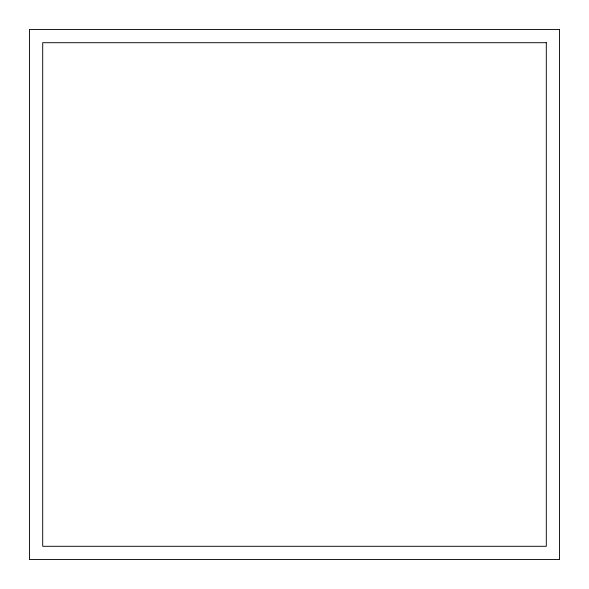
<?xml version="1.0" encoding="UTF-8"?>
<svg xmlns="http://www.w3.org/2000/svg" width="589" height="589" viewBox="0 0 589 589"><rect width="100%" height="100%" fill="white"/><g stroke="black" fill="none" stroke-linecap="round" stroke-linejoin="round"><path stroke-width="0.88" d="M559.55 29.45L29.45 29.45L29.45 559.55L559.55 559.55L559.55 29.45M546.298 42.703L42.703 42.703L42.703 546.298L546.298 546.298L546.298 42.703"/></g></svg>
